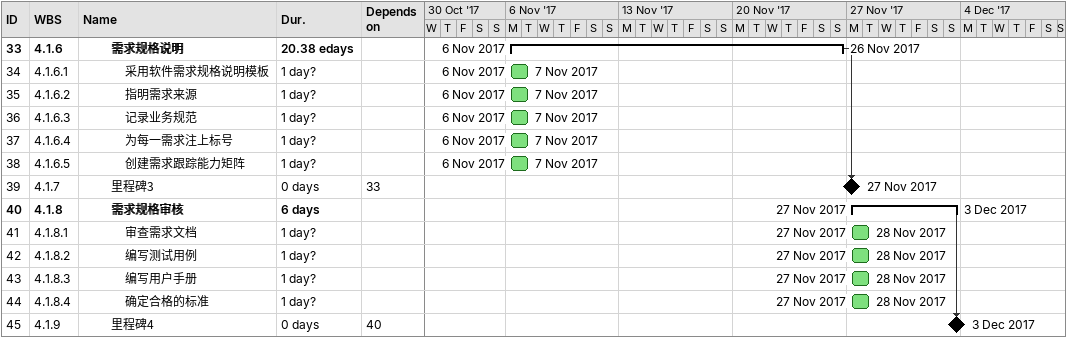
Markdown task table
| ID | WBS | Task | Duration | Start | Finish | Predecessors |
|---|---|---|---|---|---|---|
| 33 | 4.1.6 | **需求规格说明** | 20.38ed | 2017-11-06 | 2017-11-26 |  |
| 34 | 4.1.6.1 | 采用软件需求规格说明模板 | 1d? | 2017-11-06 | 2017-11-07 |  |
| 35 | 4.1.6.2 | 指明需求来源 | 1d? | 2017-11-06 | 2017-11-07 |  |
| 36 | 4.1.6.3 | 记录业务规范 | 1d? | 2017-11-06 | 2017-11-07 |  |
| 37 | 4.1.6.4 | 为每一需求注上标号 | 1d? | 2017-11-06 | 2017-11-07 |  |
| 38 | 4.1.6.5 | 创建需求跟踪能力矩阵 | 1d? | 2017-11-06 | 2017-11-07 |  |
| 39 | 4.1.7 | 里程碑3 | 0d | 2017-11-27 | 2017-11-27 | 33 |
| 40 | 4.1.8 | **需求规格审核** | 6d | 2017-11-27 | 2017-12-03 |  |
| 41 | 4.1.8.1 | 审查需求文档 | 1d? | 2017-11-27 | 2017-11-28 |  |
| 42 | 4.1.8.2 | 编写测试用例 | 1d? | 2017-11-27 | 2017-11-28 |  |
| 43 | 4.1.8.3 | 编写用户手册 | 1d? | 2017-11-27 | 2017-11-28 |  |
| 44 | 4.1.8.4 | 确定合格的标准 | 1d? | 2017-11-27 | 2017-11-28 |  |
| 45 | 4.1.9 | 里程碑4 | 0d | 2017-12-03 | 2017-12-03 | 40 |
